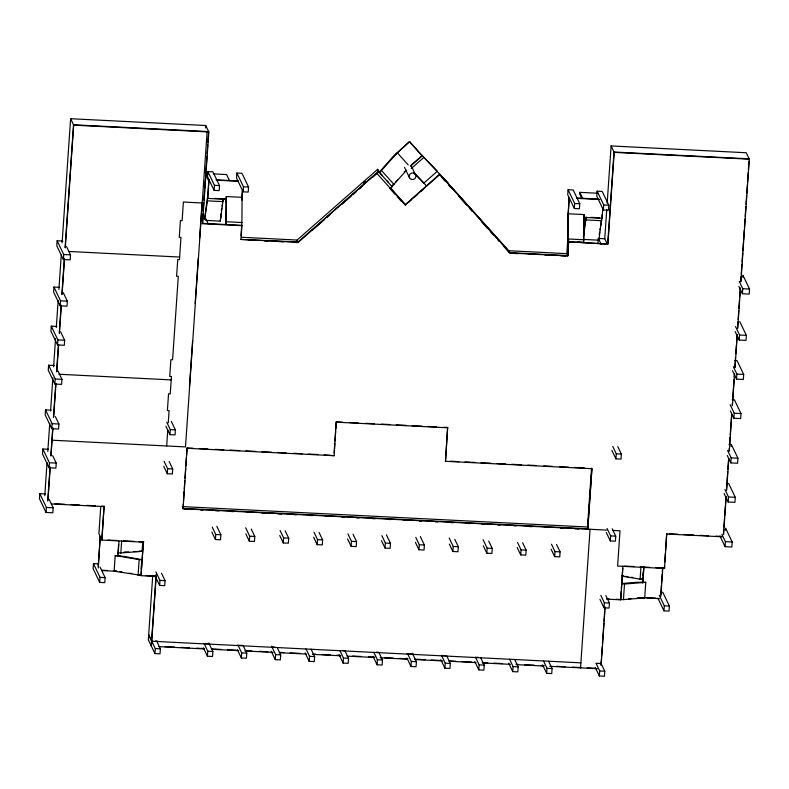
<?xml version="1.0" encoding="UTF-8"?>
<svg xmlns="http://www.w3.org/2000/svg" width="789" height="789" viewBox="0 0 789 789"><rect width="100%" height="100%" fill="white"/><g stroke="black" fill="none" stroke-linecap="round" stroke-linejoin="round"><path stroke-width="1.18" d="M226.275 199.686L225.94 224.53L226.295 196.54L242.085 197.339L241.917 222.528L241.02 235.645M439.769 174.537L405.191 204.893L439.601 174.182L510.276 253.042L567.745 255.942L568.514 241.789L607.895 244.117L567.853 241.75L568.198 213.77L583.988 214.559L583.633 242.548L583.968 217.715M45.446 493.953L39.795 493.667L39.45 498.697L46.048 512.456L52.824 512.801L53.169 507.781L49.115 499.309M48.514 449.286L42.853 449L42.517 454.02L49.105 467.788L55.891 468.133L56.236 463.104L52.685 455.697M51.186 410.191L45.535 409.905L45.19 414.935L51.788 428.693L58.573 429.038L58.919 424.018L55.368 416.602M54.254 365.524L48.602 365.238L48.257 370.258L54.845 384.026L61.631 384.371L61.976 379.341L57.922 370.869M56.936 326.429L51.275 326.153L50.93 331.173L57.528 344.941L64.313 345.276L64.659 340.256L60.595 331.784M59.609 287.344L53.958 287.058L53.613 292.088L60.211 305.846L66.996 306.191L67.341 301.161L63.278 292.689M62.785 241.04L57.133 240.753L56.788 245.773L63.386 259.542L70.172 259.877L70.517 254.857L66.454 246.385M44.776 495.64L47.044 462.522M47.804 451.476L49.737 423.259M50.575 410.99L52.843 377.862M53.603 366.816L55.546 338.56M56.295 327.504L58.149 300.481M58.909 289.425L61.266 255.025M62.114 242.736L70.615 118.715L205.732 125.52L208.809 131.95L202.526 223.701L241.898 225.684L240.961 239.442L298.262 242.322L378.493 171.42L298.084 241.967L240.961 239.442M46.048 512.456L46.393 507.435L39.795 493.667M49.105 467.788L49.451 462.758L42.853 449M51.788 428.693L52.133 423.673L45.535 409.905M54.845 384.026L55.191 378.996L48.602 365.238M57.528 344.941L57.873 339.911L51.275 326.153M60.211 305.846L60.556 300.826L53.958 287.058M63.386 259.542L63.731 254.512L57.133 240.753M47.725 500.936L50.032 467.364M50.851 455.45L52.725 428.102M53.455 417.342L55.753 383.937M56.581 371.866L58.455 344.635M59.274 332.524L61.148 305.323M61.887 294.425L64.343 258.644M65.093 247.707L73.525 124.79L208.641 131.595M47.981 500.078L50.24 467.088M50.999 456.091L52.932 427.944M53.682 416.908L55.95 383.809M56.798 371.55L58.642 344.576M59.402 333.55L61.335 305.353M62.084 294.317L64.52 258.762M65.28 247.736L73.683 125.145L70.615 118.715M98.536 563.869L93.447 563.612L93.102 568.642L99.69 582.4L104.779 582.657L105.124 577.637L100.055 567.044M100.745 506.627L98.891 533.67L101.949 540.08L143.391 542.171L141.093 575.674L156.192 576.434L151.409 646.25M98.191 566.403L100.252 536.313L98.28 567.962M101.801 539.745L104.079 506.242L101.623 506.114M101.949 540.08L104.079 506.242M99.69 582.4L100.035 577.38L93.447 563.612M121.013 556.225L115.184 555.584L114.119 571.177L140.925 575.319L143.391 542.171M117.926 554.115L118.587 544.459M118.015 555.722L119.001 541.234M118.015 552.852L120.835 553L121.664 540.998M138.105 575.171L139.17 559.579L115.184 555.584M120.835 553L142.089 551.274L142.74 541.678M141.162 568.958L141.497 564.165M152.731 575.615L148.342 639.83L154.94 653.588L160.029 653.844L160.374 648.824L156.824 641.408M151.232 645.895L156.133 574.441M166.676 445.943L167.761 430.104M168.264 422.796L169.093 410.615L167.396 410.527L168.55 393.78L170.246 393.859L171.43 376.491L169.734 376.412L170.888 359.656L172.584 359.745L178.294 276.367L176.598 276.288L177.752 259.532L179.448 259.62L180.967 237.42L179.271 237.331L180.425 220.575L182.121 220.664L183.393 202.043L202.546 203.01M154.94 653.588L155.285 648.568L148.687 634.8L151.577 640.875M161.518 573.248L165.069 580.655L164.723 585.685L159.634 585.428L159.98 580.398L155.916 571.926M169.152 461.555L172.702 468.972L172.357 473.992L167.268 473.735L167.613 468.715L164.063 461.299M171.321 421.415L175.385 429.877L175.04 434.907L169.951 434.65L170.296 429.62L166.745 422.214M205.564 127.946L205.732 125.52M189.478 386.216L192.585 340.917M195.149 303.499L198.256 258.2M199.597 238.554L202.033 202.99M207.093 131.862L185.494 446.919L52.084 440.203M606.83 530.119L183.087 508.777L183.255 503.579M183.423 501.163L184.084 491.488M184.251 489.062L184.823 480.6M184.991 478.183L185.662 468.498M185.819 466.082L186.401 457.62M186.569 455.194L187.062 447.945L193.187 448.251M202.526 223.701L203 213.74M203.158 211.363L203.779 202.546M203.947 200.1L204.617 190.317M204.736 188.532L205.367 179.3M205.535 176.854L206.965 156.064M207.132 153.618L207.724 144.92M207.882 142.602L208.562 132.808M183.087 508.777L187.062 447.945M204.568 219.391L207.428 197.694L207.773 198.414L226.098 199.331M207.507 176.598L207.852 171.578L212.941 171.834L219.529 185.593L219.184 190.622L214.095 190.366L206.028 173.521L208.444 173.639M204.686 219.105L207.408 200.85L208.878 179.458M207.773 198.414L209.046 179.813M214.095 190.366L214.44 185.336L207.852 171.578M205.722 220.387L220.299 221.117L220.427 219.253M220.555 217.399L220.851 215.89M220.654 218.681L220.979 214.026M221.768 208.227L221.403 210.663M220.299 221.117L223.218 198.493L222.853 200.929M226.295 196.54L226.078 202.487M236.878 173.038L236.542 178.067L243.13 191.826L248.219 192.082L248.565 187.052L241.967 173.294L236.878 173.038L243.476 186.796L243.13 191.826M208.799 642.996L212.862 651.467L212.517 656.487L207.428 656.231L207.773 651.211L204.223 643.794M216.807 526.283L220.861 534.755L220.516 539.784L215.427 539.528L215.772 534.498L212.221 527.091M241.799 198.611L242.361 190.474M241.888 200.13L242.578 190.041M243.229 645.767L246.779 653.174L246.444 658.194L241.355 657.947L241.7 652.917L238.15 645.51M251.237 529.054L254.788 536.461L254.443 541.491L249.354 541.234L249.699 536.204L245.635 527.742M277.156 647.473L280.706 654.88L280.361 659.91L275.272 659.653L275.617 654.623L271.564 646.152M285.154 530.76L288.705 538.177L288.36 543.197L283.271 542.94L283.616 537.92L280.065 530.504M311.083 649.179L314.633 656.586L314.288 661.616L309.199 661.36L309.544 656.33L305.994 648.923M319.081 532.476L322.632 539.883L322.287 544.913L317.198 544.657L317.543 539.627L313.992 532.22M334.112 452.945L334.773 443.379M334.94 440.982L335.591 431.405M335.759 429.019L336.252 421.839L342.367 422.145M187.24 448.3L334.122 455.697L336.252 421.839M345 650.886L348.551 658.302L348.205 663.322L343.116 663.066L343.462 658.046L339.911 650.629M352.999 534.183L356.549 541.589L356.204 546.619L351.125 546.363L351.46 541.333L347.91 533.926M378.927 652.602L382.478 660.008L382.132 665.038L377.043 664.782L377.389 659.752L373.838 652.345M386.423 534.834L390.476 543.305L390.131 548.325L385.042 548.069L385.387 543.049L381.837 535.632M412.341 653.253L416.395 661.715L416.05 666.744L410.961 666.488L411.306 661.458L407.755 654.051M420.34 536.54L424.393 545.012L424.058 550.032L418.969 549.775L419.314 544.755L415.764 537.339M443.96 427.263L447.629 427.451L445.499 461.309L591.918 468.686L587.766 529.163L591.918 468.686M445.499 461.309L447.629 427.451M446.771 656.014L450.322 663.431L449.977 668.451L444.888 668.194L445.233 663.174L441.682 655.758M454.77 539.311L458.32 546.718L457.975 551.748L452.886 551.491L453.231 546.461L449.178 537.99M480.688 657.72L484.239 665.137L483.894 670.157L478.805 669.9L479.15 664.88L475.599 657.474M488.697 541.017L492.247 548.424L491.902 553.454L486.813 553.197L487.158 548.168L483.095 539.706M508.55 251.691L508.619 250.715L566.808 253.644L567.607 255.32M514.615 659.436L518.166 666.843L517.821 671.873L512.732 671.617L513.077 666.587L509.526 659.18M522.614 542.724L526.164 550.14L525.819 555.16L520.73 554.904L521.075 549.884L517.525 542.467M568.09 189.725L567.745 194.745L574.343 208.513L579.432 208.769L579.777 203.74L573.179 189.981L568.09 189.725L574.688 203.483L574.343 208.513M569.116 197.605L568.011 216.561M569.283 197.96L567.824 219.352L567.853 241.75M566.808 253.644L567.794 239.294L568.642 239.333M567.745 255.942L568.691 242.144M568.09 254.965L568.504 248.989M548.533 661.143L552.083 668.549L551.748 673.579L546.659 673.323L547.004 668.293L543.453 660.886M556.541 544.44L560.091 551.846L559.746 556.866L554.657 556.61L555.002 551.59L551.452 544.183M597.973 193.266L579.836 192.348L579.728 194.025L581.621 197.99M583.988 214.559L583.781 220.506M585.941 217.695L583.83 231.374M583.446 236.956L586.178 217.123M597.125 191.185L596.78 196.214L603.368 209.973L608.457 210.229L608.802 205.209L602.214 191.441L597.125 191.185L603.713 204.953L603.368 209.973M598.013 243.17L598.338 238.426L604.739 238.751L607.165 243.811M599.61 232.173L599.255 234.609M600.873 225.22L601.366 220.93M601.603 220.358L601.79 217.567L602.135 218.277L583.801 217.35M599.048 238.968L602.204 214.43M602.135 218.277L602.845 207.813M604.739 238.751L606.751 209.44M607.175 203.335L611.11 145.945L746.226 152.75L749.313 159.181L740.901 281.811M588.298 528.689L587.499 527.013L591.533 468.143M607.727 243.762L614.02 152.021L749.136 158.826M607.895 244.117L614.187 152.376L611.11 145.945M580.546 667.879L590.054 529.281M600.725 662.74L604.778 671.212L604.433 676.232L599.344 675.976L599.689 670.956L596.139 663.539M605.903 595.636L609.453 603.043L609.108 608.063L604.019 607.806L604.364 602.786L600.814 595.379M600.981 664.871L601.405 658.687M601.573 656.27L602.244 646.497M602.401 644.189L603.841 623.221M603.97 621.229L604.64 611.564M604.759 609.749L604.966 606.731M601.149 665.226L605.104 607.648M612.185 528.748L615.736 536.155L615.4 541.185L610.311 540.929L610.656 535.899L607.106 528.492M617.817 446.663L621.367 454.069L621.022 459.099L615.933 458.843L616.278 453.813L612.728 446.406M620.618 599.482L621.19 591.089M621.347 588.722L622.748 568.386M606.849 599.137L620.785 599.837L622.906 565.999M623.438 599.62L624.513 584.028L645.757 582.312L644.682 597.904L623.438 599.62L615.972 599.245M639.928 578.801L642.927 579.294L640.106 579.156L640.924 567.163M643.005 575.339L643.252 571.749M642.68 582.963L643.755 567.301M642.927 582.164L644.002 566.472M660.758 594.738L661.419 585.113M661.586 582.706L662.168 574.284M662.326 571.877L662.573 568.267M660.847 596.306L662.829 567.419M612.826 530.425L620.016 530.79L617.6 566.078L664.525 568.445L664.516 565.624M664.772 561.936L665.364 553.336M665.531 550.87L666.715 533.66L664.525 568.445M660.768 592.194L662.799 592.302L669.397 606.06L669.052 611.09L663.963 610.834L664.308 605.804L659.229 595.222M723.385 534.528L723.75 529.153M723.888 527.141L724.509 518.117M724.677 515.661L725.347 505.857M725.495 503.776L725.939 497.267M726.442 489.91L726.925 482.868M727.034 481.329L727.705 471.516M727.852 469.347L728.464 460.48M729.115 450.894L729.302 448.221M729.45 445.972L730.062 437.185M730.21 434.907L731.571 415.113M732.241 405.388L732.409 402.844M732.577 400.467L734.007 379.548M734.174 377.103L734.342 374.647M734.855 367.27L735.526 357.427M735.772 353.797L736.364 345.128M736.531 342.761L737.044 335.286M737.537 328.046L737.971 321.784M738.129 319.466L738.721 310.758M738.889 308.43L739.48 299.731M739.648 297.285L740.24 288.705M740.733 281.446L741.078 276.456M741.236 274.089L741.916 264.197M742.074 261.83L742.676 253.17M742.834 250.794L743.425 242.144M743.593 239.757L744.264 229.895M744.431 227.498L745.023 218.869M745.191 216.462L745.861 206.61M746.029 204.193L746.621 195.583M746.788 193.157L747.38 184.557M747.548 182.121L748.219 172.298M748.386 169.862L748.968 161.272M723.592 534.409L726.196 496.399M726.61 490.265L728.799 458.389M729.302 451.032L731.827 414.245M732.419 405.654L734.598 373.779M735.023 367.644L737.291 334.536M737.715 328.402L740.486 287.936M725.456 530.228L725.594 528.226L732.192 541.984L731.847 547.014L725.061 546.669L719.992 536.086M731.206 446.466L731.344 444.463L729.075 444.345M742.814 277.314L742.952 275.302L749.55 289.06L749.205 294.09L742.419 293.745L738.869 286.338M725.061 546.669L725.407 541.639L721.856 534.232M726.422 483.44L728.681 483.549L735.269 497.317L734.924 502.337L728.148 501.991L728.494 496.971L724.943 489.555M731.344 444.463L737.932 458.222L737.587 463.251L730.801 462.906L731.147 457.876L727.596 450.47M732.143 399.668L734.401 399.786L740.999 413.544L740.654 418.574L733.869 418.229L734.214 413.209L730.15 404.737M734.815 360.583L737.084 360.701L743.672 374.459L743.327 379.489L736.541 379.144L736.887 374.114L733.336 366.707M739.757 321.606L746.355 335.374L746.009 340.394L739.224 340.059L739.569 335.029L735.516 326.557M742.419 293.745L742.765 288.725L739.214 281.308M241.316 237.242L297.068 240.053L377.655 169.319L379.509 172.564L397.35 152.839L408.199 164.921M391.738 186.007L392.074 186.717L390.289 188.295L406.601 170.207M413.742 172.742L423.9 183.048L437.372 171.213L422.105 155.719L409.58 141.596L395.22 154.713M409.58 141.596L393.08 156.587L379.341 172.209M363.482 183.048L365.337 181.431M312.178 230.378L324.21 219.806M326.991 217.369L329.772 214.933M341.815 204.361L351.075 196.234M352.93 194.607L356.628 191.352M359.409 188.916L362.19 186.47M372.378 177.525L378.858 171.834L377.655 169.319M410.428 165.976L422.105 155.719L421.799 155.038L447.925 182.959M410.635 165.868L422.145 155.758L409.747 141.961M404.224 171.992L405.645 170.749M397.794 179.665L395.831 181.904M411.256 168.521L423.841 157.475M392.449 185.376L393.869 184.133M408.337 202.497L411.049 200.11M414.669 196.934L417.381 194.558M421.001 191.382L423.723 188.995M73.683 125.145L208.809 131.95M614.187 152.376L749.313 159.181M213.286 173.886L226.581 174.556L229.431 180.494M216.127 179.823L238.12 180.928M576.424 197.97L598.397 199.084M216.354 180.178L238.288 181.292M576.601 198.335L599.748 199.499M214.44 185.336L219.529 185.593M243.476 186.796L248.565 187.052M574.688 203.483L579.777 203.74M603.713 204.953L608.802 205.209M214.884 198.424L224.658 198.917M590.991 217.369L599.532 217.794M207.408 200.85L223.198 201.639M585.98 219.914L601.77 220.713M202.566 218.494L205.771 218.652L208.197 223.711M583.081 239.392L598.871 240.191M226.137 221.739L241.917 222.528M568.041 238.959L583.83 239.757M567.676 241.395L570.112 241.523M577.39 241.888L583.466 242.193M202.349 223.336L241.73 225.329M439.601 174.182L510.098 252.687L567.567 255.587M248.584 240.073L252.214 240.25M264.335 240.862L267.974 241.049M278.882 241.592L283.734 241.838M294.642 242.391L298.281 242.578L297.068 240.053M513.461 253.417L518.314 253.654M529.222 254.206L534.074 254.452M544.982 255.005L549.834 255.242M560.742 255.794L565.585 256.04M68.515 251.454L179.626 257.046M63.731 254.512L70.517 254.857M742.765 288.725L749.55 289.06M60.556 300.826L67.341 301.161M739.569 335.029L746.355 335.374M57.873 339.911L64.659 340.256M736.887 374.114L743.672 374.459M58.869 374.242L171.203 379.903M55.191 378.996L61.976 379.341M734.214 413.209L740.999 413.544M349.714 422.519L358.275 422.943M365.623 423.318L374.193 423.752M381.531 424.117L390.101 424.551M396.226 424.857L406.01 425.35M412.134 425.656L421.928 426.149M428.042 426.464L436.613 426.888M336.42 422.194L447.797 427.806M52.133 423.673L58.919 424.018M170.296 429.62L175.385 429.877M731.147 457.876L737.932 458.222M616.278 453.813L621.367 454.069M199.311 448.556L207.872 448.99M215.219 449.355L223.79 449.789M229.905 450.095L239.698 450.588M245.823 450.904L255.616 451.397M261.731 451.702L271.524 452.196M277.649 452.501L286.21 452.935M293.557 453.31L302.128 453.734M308.243 454.05L318.036 454.543M324.161 454.849L334.122 455.697M450.253 461.2L458.863 461.634M465.017 461.94L474.86 462.443M481.014 462.748L490.857 463.242M497.011 463.557L505.621 463.991M511.775 464.297L521.618 464.8M527.762 465.106L536.382 465.54M543.759 465.914L552.369 466.348M559.756 466.713L568.366 467.147M574.52 467.463L584.363 467.956M49.451 462.758L56.236 463.104M167.613 468.715L172.702 468.972M728.494 496.971L735.269 497.317M182.22 506.597L587.499 527.013M182.92 508.422L587.598 528.808M184.656 509.171L187.111 509.299M200.613 509.98L203.069 510.098M215.358 510.72L219.036 510.907M231.315 511.528L233.781 511.647M247.282 512.327L249.738 512.456M262.027 513.077L265.706 513.254M277.984 513.876L281.673 514.063M293.952 514.684L296.408 514.803M309.919 515.483L312.375 515.611M325.887 516.292L328.342 516.41M341.854 517.091L344.31 517.219M356.589 517.84L359.044 517.959M372.556 518.639L375.012 518.767M387.291 519.379L390.979 519.566M403.258 520.188L406.937 520.375M419.225 520.996L421.681 521.115M435.183 521.795L437.639 521.923M451.15 522.604L453.606 522.722M465.885 523.344L469.573 523.531M481.852 524.152L484.308 524.271M497.82 524.951L500.275 525.079M513.787 525.76L516.243 525.878M528.522 526.5L532.21 526.687M544.489 527.299L546.945 527.427M560.456 528.107L562.912 528.236M575.191 528.847L578.879 529.034M669.171 533.788L677.771 534.222M683.915 534.528L693.748 535.021M699.892 535.336L708.502 535.77M715.87 536.135L722.024 536.451M666.883 534.015L722.191 536.806M54.934 503.767L64.757 504.26M70.902 504.565L79.502 504.999M86.879 505.374L95.479 505.808M51.413 503.934L104.247 506.597M46.393 507.435L53.169 507.781M610.656 535.899L615.736 536.155M725.407 541.639L732.192 541.984M215.772 534.498L220.861 534.755M249.699 536.204L254.788 536.461M283.616 537.92L288.705 538.177M317.543 539.627L322.632 539.883M351.46 541.333L356.549 541.589M385.387 543.049L390.476 543.305M419.314 544.755L424.393 545.012M453.231 546.461L458.32 546.718M487.158 548.168L492.247 548.424M521.075 549.884L526.164 550.14M555.002 551.59L560.091 551.846M107.817 540.051L117.63 540.524M123.459 540.84L134.288 541.382M139.101 541.619L143.914 541.865M624.641 566.088L634.267 566.571M640.283 566.877L649.909 567.36M655.817 567.656L664.348 568.08M139.258 551.136L142.089 551.274M139.426 551.491L133.943 551.56M621.939 575.802L623.823 575.891M625.884 576.345L627.936 576.798M126.753 551.896L128.637 551.994M630.934 577.301L632.817 577.39M124.09 552.113L125.806 551.856M645.757 582.312L640.274 582.381M118.182 556.077L123.834 556.363L142 559.726L139.17 559.579M643.094 582.529L637.443 582.243L621.515 583.535L624.513 584.028M101.475 570.191L107.353 570.486M114.415 570.841L116.94 571.315L101.811 570.555M646.398 597.638L655.807 598.121M639.978 597.668L659.456 598.644M121.822 571.917L119.77 571.463M637.315 597.884L639.031 597.618M128.932 573.317L131.763 573.455M631.239 598.624L628.577 598.841M137.927 574.816L140.758 574.954L141.093 575.674M145.57 575.546L154.861 576.019M606.682 598.782L609 598.9M100.035 577.38L105.124 577.637M159.98 580.398L165.069 580.655M604.364 602.786L609.453 603.043M664.308 605.804L669.397 606.06M155.265 641.062L157.721 641.181M204.361 643.528L209.272 643.775M237.509 645.205L242.42 645.451M271.88 646.931L274.335 647.059M343.077 650.521L345.533 650.639M376.225 652.187L378.681 652.316M406.946 653.736L413.091 654.042M441.347 655.472L446.258 655.718M475.747 657.207L478.203 657.326M596.159 663.273L601.08 663.519M151.754 641.23L580.891 662.849M164.743 646.576L174.566 647.069M180.711 647.384L189.311 647.818M196.678 648.183L204.045 648.558M211.413 648.933L221.236 649.426M227.38 649.732L235.98 650.166M245.803 650.659L251.938 650.974M259.315 651.339L267.905 651.773M280.194 652.395L283.872 652.582M290.017 652.888L299.84 653.381M313.351 654.061L315.807 654.189M321.942 654.495L330.542 654.929M336.686 655.245L340.365 655.422M352.653 656.044L361.244 656.478M368.611 656.852L374.755 657.158M384.578 657.651L393.178 658.085M399.313 658.401L407.913 658.825M415.28 659.2L425.103 659.693M431.248 660.008L441.071 660.501M449.671 660.935L455.815 661.241M461.95 661.547L471.773 662.05M482.829 662.602L487.74 662.849M493.884 663.164L502.485 663.588M515.986 664.269L518.442 664.397M524.586 664.703L534.409 665.206M540.554 665.512L544.232 665.699M556.521 666.311L565.111 666.744M572.479 667.119L581.079 667.553M587.223 667.859L595.813 668.293M158.786 646.625L204.282 648.923M211.659 649.288L238.712 650.649M244.856 650.964L273.142 652.385M279.286 652.7L306.339 654.061M312.483 654.367L340.769 655.797M346.913 656.103L373.966 657.464M380.12 657.779L407.173 659.14M414.55 659.515L442.826 660.935M448.98 661.241L476.033 662.612M482.178 662.918L510.463 664.348M516.608 664.654L543.66 666.015M549.805 666.33L597.312 668.717M155.285 648.568L160.374 648.824M207.773 651.211L212.862 651.467M241.7 652.917L246.779 653.174M275.617 654.623L280.706 654.88M309.544 656.33L314.633 656.586M343.462 658.046L348.551 658.302M377.389 659.752L382.478 660.008M411.306 661.458L416.395 661.715M445.233 663.174L450.322 663.431M479.15 664.88L484.239 665.137M513.077 666.587L518.166 666.843M547.004 668.293L552.083 668.549M599.689 670.956L604.778 671.212M622.61 576.236L640.106 579.156M442.057 177.772L445.331 181.411M448.596 185.06L451.052 187.792M458.409 195.978L466.585 205.081M469.849 208.72L472.305 211.452M481.3 221.462L487.839 228.751M490.294 231.483L493.559 235.122M497.652 239.669L499.289 241.493M503.372 246.04L509.092 252.421L507.889 249.896L440.854 175.257L441.653 176.933M426.336 185.76L415.714 174.438M381.649 170.69L394.036 184.488M380.12 173.067L382.438 175.651M387.083 180.829L388.632 182.555M378.493 171.42L392.074 186.717M390.496 188.038L405.625 204.884M390.111 187.94L405.023 204.538M376.866 173.353L405.191 204.893M390.111 188.778L394.885 194.104M398.07 197.644L401.256 201.195M735.17 331.587L739.224 340.059M732.488 370.672L736.541 379.144M730.318 410.822L733.869 418.229M727.251 455.5L730.801 462.906M600.508 227.656L599.975 229.737M579.836 192.348L582.686 198.286M724.085 493.529L728.148 501.991M598.338 238.426L601.248 244.501M567.794 239.294L568.997 241.809M611.879 450.371L615.933 458.843M508.619 250.715L509.832 253.23M657.878 598.131L663.963 610.834M606.248 532.457L610.311 540.929M620.44 599.127L620.785 599.837M411.01 165.404L415.497 174.783M404.52 167.357L409.511 177.781M599.965 599.344L604.019 607.806M551.107 549.203L554.657 556.61M595.291 667.504L599.344 675.976M517.18 547.497L520.73 554.904M542.595 664.851L546.659 673.323M483.262 545.791L486.813 553.197M508.678 663.145L512.732 671.617M449.336 544.075L452.886 551.491M474.751 661.438L478.805 669.9M415.418 542.368L418.969 549.775M241.562 224.964L241.898 225.684M222.666 203.72L222.133 205.791M440.824 659.722L444.888 668.194M381.491 540.662L385.042 548.069M205.919 175.197L208.76 181.135M406.907 658.016L410.961 666.488M347.574 538.946L351.125 546.363M372.98 656.31L377.043 664.782M313.647 537.24L317.198 544.657M339.063 654.604L343.116 663.066M279.72 535.534L283.271 542.94M305.136 652.888L309.199 661.36M245.803 533.828L249.354 541.234M165.897 426.178L169.951 434.65M271.219 651.181L275.272 659.653M211.876 532.111L215.427 539.528M163.718 466.329L167.268 473.735M237.292 649.475L241.355 657.947M203.375 647.769L207.428 656.231M155.068 575.891L159.634 585.428M411.424 179.409A3.343 3.274 -25.6 0 0 415.783 175.592A3.343 3.274 -25.6 0 0 410.31 173.836A3.343 3.274 -25.6 0 0 411.424 179.409"/></g></svg>
